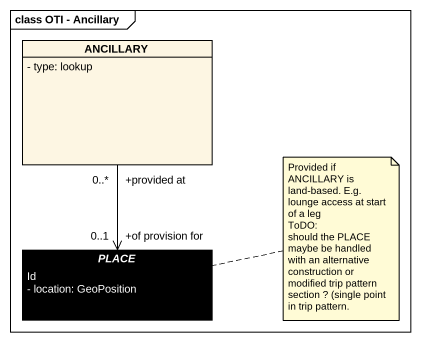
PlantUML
@startuml
mainframe class OTI - Ancillary
hide circle
hide empty members
skinparam classAttributeIconSize 0
class ANCILLARY {
  - type: lookup
}
abstract class PLACE #000000 {
  Id
  - location: GeoPosition
}
PLACE "+of provision for\n0..1" <-up- "+provided at\n0..*" ANCILLARY
note right of PLACE
  Provided if ANCILLARY is land-based. E.g. lounge access at start of a leg
  ToDO:
  should the PLACE maybe be handled with an alternative construction or modified trip pattern section ? (single point in trip pattern.
end note
@enduml
